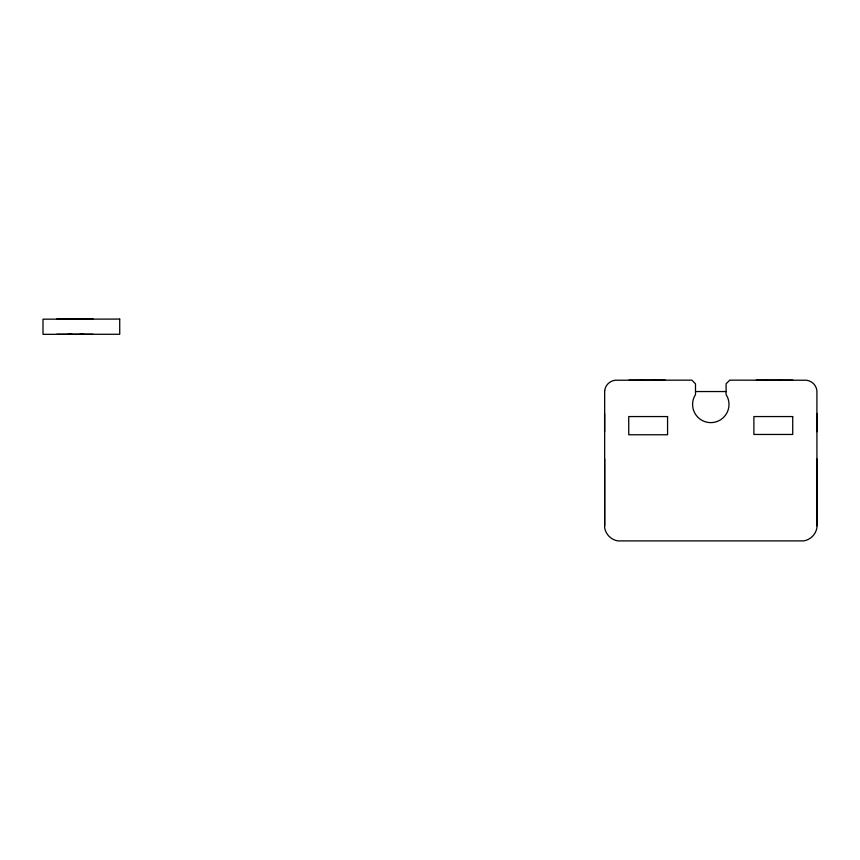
<?xml version="1.0" encoding="UTF-8"?>
<svg xmlns="http://www.w3.org/2000/svg" width="860" height="860" viewBox="0 0 860 860"><rect width="100%" height="100%" fill="white"/><g stroke="black" fill="none" stroke-linecap="round" stroke-linejoin="round"><path stroke-width="1.29" d="M68.015 319.135L71.96 319.135L68.284 319.135M83.528 319.125L79.851 319.125L83.796 319.125M68.026 334.303L71.971 334.303M79.862 334.293L83.807 334.293M644.097 380.185L640.152 380.185M651.987 380.174L655.933 380.174M56.728 319.092L93.138 319.092M68.295 334.303L69.09 334.303M82.754 334.293L83.538 334.293M56.749 334.271L93.159 334.271M628.875 380.152L665.285 380.152M756.305 380.152L792.726 380.152M695.493 391.547L726.098 391.547M765.411 380.174L766.464 380.174M781.181 380.185L780.128 380.185M817 413.52L817 431.731M816.989 459.036L817 525.793M604.655 459.068L604.666 525.815M604.601 413.52L604.601 431.731M604.677 390.687L604.655 527.717A16.082 16.082 0 0 0 617.846 540.908L803.745 540.897A16.093 16.093 0 0 0 816.936 527.707L816.914 390.687A11.932 11.932 0 0 0 806.454 380.227L729.742 380.152L726.098 383.786L726.098 394.632L727.506 397.191A18.21 18.21 0 0 1 710.801 422.625A18.21 18.21 0 0 1 694.084 397.191L695.493 394.632L695.493 383.786L691.859 380.152L615.136 380.227A11.932 11.932 0 0 0 604.677 390.687M119.712 319.092L43 319.178L43.011 334.346L119.733 334.271L119.712 319.092M667.575 416.562L628.746 416.562L628.746 434.762L667.575 434.762L667.575 416.562M792.726 416.562L753.887 416.562L753.887 434.461L792.726 434.461L792.726 416.562"/></g></svg>
